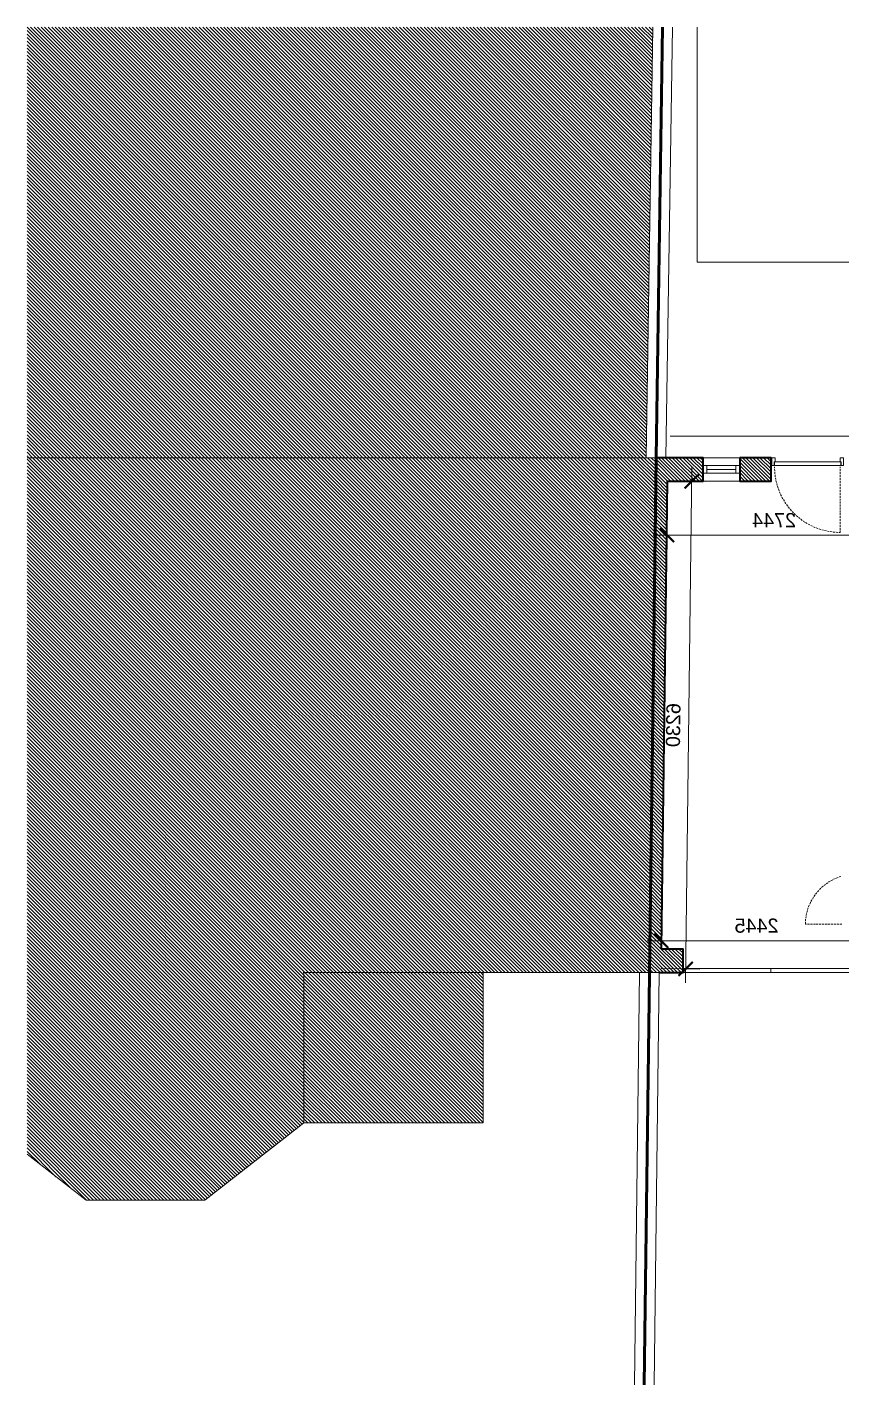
# Model space of a CAD drawing. Header units: millimetres. Extents: x -176873 to 104254, y -63587 to 101719.
# Drawn here: x -176873 to -166468, y 6589 to 23938 of the extents above; entities that cross this region are included whole.
import ezdxf

# ---------------------------------------------------------------- set-up
doc = ezdxf.new("R2010")
doc.units = ezdxf.units.MM
for name, color, linetype in [('PDF2_25205$165$Griffith$Avenue$Survey$a-Boundary$Outline', 1, 'Continuous'), ('PDF2_25205$165$Griffith$Avenue$Survey$a-Elevation$2', 7, 'Continuous'), ('PDF2_25205$165$Griffith$Avenue$Survey$a-Elevation$4', 7, 'Continuous'), ('PDF2_25205$165$Griffith$Avenue$Survey$a-Hatch', 7, 'Continuous'), ('PDF2_25205$165$Griffith$Avenue$Survey$a-Walls', 7, 'Continuous'), ('PDF2_25205$165$Griffith$Avenue$Survey$a-Windows', 7, 'Continuous'), ('PDF2_a-Dimension 10', 7, 'Continuous'), ('PDF2_a-Dimension 100', 7, 'Continuous'), ('PDF2_Text', 7, 'Continuous')]:
    doc.layers.add(name, color=color, linetype=linetype)
doc.layers.add('PDF2_25205$165$Griffith$Avenue$Survey$a-Doors', color=7, linetype='Continuous', true_color=0x989898)
doc.styles.add('PDF ArialMT', font='Arial.ttf')

msp = doc.modelspace()

# ---------------------------------------------------------------- hatches: boundary and pattern name
at = {"layer": 'PDF2_a-Dimension 10', "transparency": 33554559}
for points in [[(-168468.3, 18034.4), (-168487.4, 18053.5), (-168305.4, 18231.2), (-168286.3, 18212.2)], [(-168599.5, 17367.9), (-168618.5, 17348.8), (-168798.4, 17528.7), (-168779.4, 17547.7)], [(-168675.7, 12181.5), (-168694.7, 12162.4), (-168874.6, 12342.3), (-168855.5, 12361.3)], [(-168379.4, 12003.7), (-168362.5, 11982.6), (-168544.5, 11804.8), (-168563.5, 11826)]]:
    msp.add_hatch(color=256, dxfattribs=at).paths.add_polyline_path(points)

# ---------------------------------------------------------------- linework, layer by layer
at = {"layer": 'PDF2_25205$165$Griffith$Avenue$Survey$a-Boundary$Outline', "lineweight": 50}
msp.add_lwpolyline([(-168756.1, 23938.2), (-168840.7, 18436.5), (-168921.1, 12160.3), (-168993.1, 6588.8)], dxfattribs=at)
at = {"layer": 'PDF2_25205$165$Griffith$Avenue$Survey$a-Doors', "color": 7, "lineweight": 9}
for points in [[(-167361.6, 18436.5), (-167370.1, 18436.5)], [(-167370.1, 18337), (-167361.6, 18337)], [(-166331.1, 11908.5), (-168495.8, 11908.5)], [(-166331.1, 11857.7), (-168495.8, 11857.7)], [(-167374.3, 11857.7), (-167374.3, 11908.5)]]:
    msp.add_lwpolyline(points, dxfattribs=at)
for points in [[(-167361.6, 18337), (-167329.9, 18337), (-167329.9, 18383.6), (-167317.2, 18383.6), (-167317.2, 18436.5), (-167361.6, 18436.5)], [(-166445.4, 18337), (-166477.1, 18337), (-166477.1, 18383.6), (-166489.8, 18383.6), (-166489.8, 18436.5), (-166445.4, 18436.5)], [(-166479.2, 18337), (-167327.8, 18337), (-167327.8, 18381.5), (-166479.2, 18381.5)]]:
    msp.add_lwpolyline(points, close=True, dxfattribs=at)
at = {"layer": 'PDF2_25205$165$Griffith$Avenue$Survey$a-Doors', "lineweight": 9}
for points in [[(-167325.6, 18305.3), (-167327.8, 18318)], [(-167323.5, 18267.2), (-167325.6, 18292.6)], [(-167321.4, 18231.2), (-167323.5, 18237.6), (-167323.5, 18256.6)], [(-167317.2, 18193.1), (-167319.3, 18218.5)], [(-166489.8, 18318), (-166489.8, 18301.1)], [(-166489.8, 18288.4), (-166489.8, 18263)], [(-166489.8, 18250.3), (-166489.8, 18224.9)], [(-167310.8, 18157.2), (-167315.1, 18180.4)], [(-167302.4, 18119.1), (-167308.7, 18144.5)], [(-167293.9, 18083.1), (-167298.1, 18108.5)], [(-167281.2, 18049.2), (-167289.7, 18072.5)], [(-166489.8, 18212.2), (-166489.8, 18186.8)], [(-166489.8, 18174.1), (-166489.8, 18150.8)], [(-166489.8, 18138.1), (-166489.8, 18112.7)], [(-166489.8, 18100), (-166489.8, 18074.6)], [(-166489.8, 18061.9), (-166489.8, 18038.7)], [(-167268.5, 18013.3), (-167277, 18036.6)], [(-167253.7, 17979.4), (-167264.3, 17998.5), (-167264.3, 18000.6)], [(-167236.8, 17945.6), (-167249.5, 17966.7)], [(-167219.8, 17911.7), (-167228.3, 17924.4), (-167232.5, 17932.9)], [(-167200.8, 17880), (-167213.5, 17901.1)], [(-166489.8, 18026), (-166489.8, 18000.6)], [(-166489.8, 17987.9), (-166489.8, 17962.5)], [(-166489.8, 17949.8), (-166489.8, 17924.4)], [(-166489.8, 17911.7), (-166489.8, 17888.4)], [(-166489.8, 17875.7), (-166489.8, 17850.3)], [(-167181.8, 17848.2), (-167186, 17854.6), (-167194.5, 17869.4)], [(-167158.5, 17816.5), (-167173.3, 17837.6)], [(-167137.3, 17786.9), (-167152.1, 17808)], [(-167111.9, 17759.4), (-167128.9, 17778.4)], [(-167086.5, 17731.8), (-167103.5, 17750.9)], [(-167059, 17706.4), (-167078.1, 17723.4)], [(-167031.5, 17681.1), (-167050.6, 17698)], [(-166489.8, 17837.6), (-166489.8, 17812.3)], [(-166489.8, 17799.6), (-166489.8, 17776.3)], [(-166489.8, 17763.6), (-166489.8, 17738.2)], [(-166489.8, 17725.5), (-166489.8, 17700.1)], [(-167001.9, 17657.8), (-167020.9, 17672.6)], [(-166972.3, 17634.5), (-166991.3, 17649.3)], [(-166940.5, 17613.3), (-166955.3, 17621.8), (-166961.7, 17628.2)], [(-166908.8, 17594.3), (-166929.9, 17607)], [(-166877, 17577.4), (-166885.5, 17581.6), (-166898.2, 17588)], [(-166841.1, 17560.4), (-166864.4, 17571)], [(-166807.2, 17545.6), (-166811.5, 17545.6), (-166830.5, 17554.1)], [(-166773.4, 17532.9), (-166796.6, 17541.4)], [(-166737.4, 17520.2), (-166760.7, 17528.7)], [(-166489.8, 17687.4), (-166489.8, 17662)], [(-166489.8, 17649.3), (-166489.8, 17626)], [(-166489.8, 17613.3), (-166489.8, 17588)], [(-166489.8, 17575.3), (-166489.8, 17549.9)], [(-166489.8, 17537.2), (-166489.8, 17511.8)], [(-166701.4, 17509.7), (-166724.7, 17516)], [(-166665.4, 17501.2), (-166688.7, 17507.5)], [(-166627.4, 17494.8), (-166652.7, 17497)], [(-166591.4, 17488.5), (-166616.8, 17492.7)], [(-166553.3, 17484.3), (-166572.3, 17486.4), (-166578.7, 17486.4)], [(-166517.3, 17482.1), (-166540.6, 17484.3)], [(-166489.8, 17501.2), (-166489.8, 17482.1), (-166504.6, 17482.1)], [(-166637.9, 13013.1), (-166633.7, 13015.2), (-166616.8, 13023.7)], [(-166606.2, 13030), (-166582.9, 13042.7)], [(-166572.3, 13049), (-166570.2, 13051.2), (-166549.1, 13059.6)], [(-166538.5, 13063.9), (-166515.2, 13072.3)], [(-166502.5, 13078.7), (-166479.2, 13085)], [(-166824.1, 12829), (-166809.3, 12850.1)], [(-166803, 12860.7), (-166792.4, 12873.4), (-166786.1, 12879.8)], [(-166777.6, 12888.2), (-166760.7, 12907.3)], [(-166754.3, 12917.8), (-166745.9, 12926.3), (-166735.3, 12934.8)], [(-166726.8, 12943.2), (-166707.8, 12960.2)], [(-166699.3, 12968.6), (-166690.8, 12972.9), (-166678.1, 12983.4)], [(-166667.6, 12989.8), (-166648.5, 13004.6)], [(-166904.6, 12661.8), (-166896.1, 12685.1)], [(-166891.9, 12695.7), (-166883.4, 12718.9)], [(-166877, 12731.6), (-166868.6, 12750.7), (-166868.6, 12754.9)], [(-166862.2, 12765.5), (-166849.5, 12786.7)], [(-166843.2, 12797.2), (-166834.7, 12814.2), (-166830.5, 12818.4)], [(-166919.4, 12473.5), (-166932.1, 12473.5), (-166932.1, 12501)], [(-166929.9, 12513.7), (-166929.9, 12539.1)], [(-166927.8, 12551.8), (-166923.6, 12575.1)], [(-166921.5, 12587.7), (-166917.3, 12613.1)], [(-166915.1, 12623.7), (-166906.7, 12649.1)], [(-166881.3, 12473.5), (-166906.7, 12473.5)], [(-166843.2, 12473.5), (-166868.6, 12473.5)], [(-166805.1, 12473.5), (-166830.5, 12473.5)], [(-166769.1, 12473.5), (-166794.5, 12473.5)], [(-166731, 12473.5), (-166756.4, 12473.5)], [(-166693, 12473.5), (-166718.3, 12473.5)], [(-166657, 12473.5), (-166680.3, 12473.5)], [(-166618.9, 12473.5), (-166644.3, 12473.5)], [(-166580.8, 12473.5), (-166606.2, 12473.5)], [(-166542.7, 12473.5), (-166568.1, 12473.5)], [(-166506.7, 12473.5), (-166532.1, 12473.5)], [(-166468.7, 12473.5), (-166494, 12473.5)]]:
    msp.add_lwpolyline(points, dxfattribs=at)
at = {"layer": 'PDF2_25205$165$Griffith$Avenue$Survey$a-Elevation$2', "lineweight": 9}
for points in [[(-168665.1, 18436.5), (-176873.2, 18436.5)], [(-176873.2, 9536.4), (-176119.9, 8948.2), (-174886.3, 8948.2), (-174602.7, 8948.2), (-173576.4, 9750.1), (-173337.3, 9936.3), (-173337.3, 11857.7)], [(-168749.7, 11857.7), (-173345.8, 11857.7)], [(-173337.3, 9936.3), (-171047.8, 9936.3), (-171047.8, 11857.7)]]:
    msp.add_lwpolyline(points, dxfattribs=at)
at = {"layer": 'PDF2_25205$165$Griffith$Avenue$Survey$a-Elevation$4', "lineweight": 20}
for points in [[(-168880.9, 23938.2), (-168965.6, 18438.6)], [(-168631.2, 23938.2), (-168715.9, 18434.4)], [(-165503.7, 23938.2), (-165503.7, 20935.5), (-168316, 20935.5), (-168316, 23938.2)], [(-165503.7, 20935.5), (-168316, 20935.5)], [(-168660.9, 18709.5), (-159724.8, 18709.5)], [(-169050.2, 11857.7), (-169115.8, 6588.8)], [(-168800.5, 11857.7), (-168866.1, 6588.8)]]:
    msp.add_lwpolyline(points, dxfattribs=at)
at = {"layer": 'PDF2_25205$165$Griffith$Avenue$Survey$a-Hatch', "lineweight": 5}
for points in [[(-176873.2, 23938.2), (-171373.6, 18436.5), (-168872.5, 15935.3), (-168724.4, 15789.3)], [(-176873.2, 23893.8), (-171418.1, 18436.5), (-168872.5, 15890.9), (-168726.5, 15744.9)], [(-176873.2, 23849.3), (-171462.5, 18436.5), (-168874.6, 15846.4), (-168726.5, 15700.4)], [(-176873.2, 23804.9), (-171506.9, 18436.5), (-168874.6, 15802), (-168726.5, 15656)], [(-176830.9, 23938.2), (-171329.2, 18436.5), (-168872.5, 15979.8), (-168724.4, 15831.6)], [(-176784.4, 23938.2), (-171282.6, 18436.5), (-168872.5, 16024.2), (-168724.4, 15876.1)], [(-176739.9, 23938.2), (-171238.2, 18436.5), (-168870.4, 16068.6), (-168724.4, 15920.5)], [(-176695.5, 23938.2), (-171193.8, 18436.5), (-168870.4, 16113.1), (-168722.2, 15964.9)], [(-176651, 23938.2), (-171149.3, 18436.5), (-168870.4, 16157.5), (-168722.2, 16009.4)], [(-176606.6, 23938.2), (-171104.9, 18436.5), (-168870.4, 16201.9), (-168722.2, 16053.8)], [(-176560.1, 23938.2), (-171058.3, 18436.5), (-168868.2, 16246.4), (-168722.2, 16098.3)], [(-176515.6, 23938.2), (-171013.9, 18436.5), (-168868.2, 16290.8), (-168720.1, 16142.7)], [(-176471.2, 23938.2), (-170969.5, 18436.5), (-168868.2, 16335.3), (-168720.1, 16187.1)], [(-176426.7, 23938.2), (-170925, 18436.5), (-168868.2, 16379.7), (-168720.1, 16231.6)], [(-176382.3, 23938.2), (-170880.6, 18436.5), (-168866.1, 16424.1), (-168720.1, 16276)], [(-176335.8, 23938.2), (-170834, 18436.5), (-168866.1, 16468.6), (-168718, 16320.4)], [(-176291.3, 23938.2), (-170789.6, 18436.5), (-168866.1, 16513), (-168718, 16364.9)], [(-176246.9, 23938.2), (-170745.2, 18436.5), (-168864, 16555.3), (-168718, 16409.3)], [(-176202.4, 23938.2), (-170700.7, 18436.5), (-168864, 16599.8), (-168715.9, 16453.8)], [(-176155.9, 23938.2), (-170654.2, 18436.5), (-168864, 16644.2), (-168715.9, 16498.2)], [(-176111.5, 23938.2), (-170609.7, 18436.5), (-168864, 16688.6), (-168715.9, 16542.6)], [(-176067, 23938.2), (-170565.3, 18436.5), (-168861.9, 16733.1), (-168715.9, 16587.1)], [(-176022.6, 23938.2), (-170520.9, 18436.5), (-168861.9, 16777.5), (-168713.8, 16631.5)], [(-175978.1, 23938.2), (-170476.4, 18436.5), (-168861.9, 16821.9), (-168713.8, 16673.8)], [(-175931.6, 23938.2), (-170429.9, 18436.5), (-168861.9, 16866.4), (-168713.8, 16718.3)], [(-175887.2, 23938.2), (-170385.4, 18436.5), (-168859.8, 16910.8), (-168713.8, 16762.7)], [(-175842.7, 23938.2), (-170341, 18436.5), (-168859.8, 16955.3), (-168711.7, 16807.1)], [(-175798.3, 23938.2), (-170296.6, 18436.5), (-168859.8, 16999.7), (-168711.7, 16851.6)], [(-175753.8, 23938.2), (-170252.1, 18436.5), (-168857.7, 17044.1), (-168711.7, 16896)], [(-175707.3, 23938.2), (-170205.6, 18436.5), (-168857.7, 17088.6), (-168711.7, 16940.4)], [(-175662.9, 23938.2), (-170161.1, 18436.5), (-168857.7, 17133), (-168709.5, 16984.9)], [(-175618.4, 23938.2), (-170116.7, 18436.5), (-168857.7, 17177.4), (-168709.5, 17029.3)], [(-175574, 23938.2), (-170072.3, 18436.5), (-168855.5, 17221.9), (-168709.5, 17073.8)], [(-175527.4, 23938.2), (-170025.7, 18436.5), (-168855.5, 17266.3), (-168707.4, 17118.2)], [(-175483, 23938.2), (-169981.3, 18436.5), (-168855.5, 17310.8), (-168707.4, 17162.6)], [(-175438.5, 23938.2), (-169936.8, 18436.5), (-168855.5, 17355.2), (-168707.4, 17207.1)], [(-175394.1, 23938.2), (-169892.4, 18436.5), (-168853.4, 17397.5), (-168707.4, 17251.5)], [(-175349.7, 23938.2), (-169848, 18436.5), (-168853.4, 17441.9), (-168705.3, 17295.9)], [(-175303.1, 23938.2), (-169801.4, 18436.5), (-168853.4, 17486.4), (-168705.3, 17340.4)], [(-175258.7, 23938.2), (-169757, 18436.5), (-168853.4, 17530.8), (-168705.3, 17384.8)], [(-175214.2, 23938.2), (-169712.5, 18436.5), (-168851.3, 17575.3), (-168705.3, 17429.2)], [(-175169.8, 23938.2), (-169668.1, 18436.5), (-168851.3, 17619.7), (-168703.2, 17473.7)], [(-175125.4, 23938.2), (-169623.7, 18436.5), (-168851.3, 17664.1), (-168703.2, 17516)], [(-175078.8, 23938.2), (-169577.1, 18436.5), (-168849.2, 17708.6), (-168703.2, 17560.4)], [(-175034.4, 23938.2), (-169532.7, 18436.5), (-168849.2, 17753), (-168703.2, 17604.9)], [(-174989.9, 23938.2), (-169488.2, 18436.5), (-168849.2, 17797.4), (-168701.1, 17649.3)], [(-174945.5, 23938.2), (-169443.8, 18436.5), (-168849.2, 17841.9), (-168701.1, 17693.8)], [(-174901.1, 23938.2), (-169399.4, 18436.5), (-168847.1, 17886.3), (-168701.1, 17738.2)], [(-174854.5, 23938.2), (-169352.8, 18436.5), (-168847.1, 17930.8), (-168699, 17782.6)], [(-174810.1, 23938.2), (-169308.4, 18436.5), (-168847.1, 17975.2), (-168699, 17827.1)], [(-174765.6, 23938.2), (-169263.9, 18436.5), (-168847.1, 18019.6), (-168699, 17871.5)], [(-174721.2, 23938.2), (-169219.5, 18436.5), (-168845, 18064.1), (-168699, 17915.9)], [(-174674.7, 23938.2), (-169173, 18436.5), (-168845, 18108.5), (-168696.8, 17960.4)], [(-174630.2, 23938.2), (-169128.5, 18436.5), (-168845, 18152.9), (-168696.8, 18004.8)], [(-174585.8, 23938.2), (-169084.1, 18436.5), (-168842.9, 18195.3), (-168696.8, 18049.2)], [(-174541.3, 23938.2), (-169039.6, 18436.5), (-168842.9, 18239.7), (-168696.8, 18093.7)], [(-174496.9, 23938.2), (-168995.2, 18436.5), (-168842.9, 18284.1), (-168694.7, 18136)], [(-174450.4, 23938.2), (-168965.6, 18453.4)], [(-174405.9, 23938.2), (-168965.6, 18497.8)], [(-174361.5, 23938.2), (-168963.5, 18540.2)], [(-174317, 23938.2), (-168963.5, 18584.6)], [(-174272.6, 23938.2), (-168963.5, 18629)], [(-174226.1, 23938.2), (-168961.3, 18673.5)], [(-174181.6, 23938.2), (-168961.3, 18717.9)], [(-174137.2, 23938.2), (-168961.3, 18762.4)], [(-174092.7, 23938.2), (-168959.2, 18806.8)], [(-174048.3, 23938.2), (-168959.2, 18851.2)], [(-174001.8, 23938.2), (-168959.2, 18895.7)], [(-173957.3, 23938.2), (-168957.1, 18938)], [(-173912.9, 23938.2), (-168957.1, 18982.4)], [(-173868.4, 23938.2), (-168957.1, 19026.9)], [(-173821.9, 23938.2), (-168955, 19071.3)], [(-173777.5, 23938.2), (-168955, 19115.7)], [(-173733, 23938.2), (-168955, 19160.2)], [(-173688.6, 23938.2), (-168952.9, 19204.6)], [(-173644.1, 23938.2), (-168952.9, 19249)], [(-173597.6, 23938.2), (-168952.9, 19293.5)], [(-173553.2, 23938.2), (-168950.8, 19335.8)], [(-173508.7, 23938.2), (-168950.8, 19380.2)], [(-173464.3, 23938.2), (-168950.8, 19424.7)], [(-173419.8, 23938.2), (-168950.8, 19469.1)], [(-173373.3, 23938.2), (-168948.7, 19513.5)], [(-173328.9, 23938.2), (-168948.7, 19558)], [(-173284.4, 23938.2), (-168948.7, 19602.4)], [(-173240, 23938.2), (-168946.5, 19646.9)], [(-173193.4, 23938.2), (-168946.5, 19691.3)], [(-173149, 23938.2), (-168946.5, 19735.7)], [(-173104.6, 23938.2), (-168944.4, 19778.1)], [(-173060.1, 23938.2), (-168944.4, 19822.5)], [(-173015.7, 23938.2), (-168944.4, 19866.9)], [(-172969.1, 23938.2), (-168942.3, 19911.4)], [(-172924.7, 23938.2), (-168942.3, 19955.8)], [(-172880.3, 23938.2), (-168942.3, 20000.2)], [(-172835.8, 23938.2), (-168940.2, 20044.7)], [(-172791.4, 23938.2), (-168940.2, 20089.1)], [(-172744.8, 23938.2), (-168940.2, 20133.5)], [(-172700.4, 23938.2), (-168938.1, 20175.9)], [(-172656, 23938.2), (-168938.1, 20220.3)], [(-172611.5, 23938.2), (-168938.1, 20264.7)], [(-172567.1, 23938.2), (-168936, 20309.2)], [(-172520.5, 23938.2), (-168936, 20353.6)], [(-172476.1, 23938.2), (-168936, 20398.1)], [(-172431.7, 23938.2), (-168933.8, 20442.5)], [(-172387.2, 23938.2), (-168933.8, 20486.9)], [(-172340.7, 23938.2), (-168933.8, 20531.4)], [(-172296.2, 23938.2), (-168931.7, 20573.7)], [(-172251.8, 23938.2), (-168931.7, 20618.1)], [(-172207.4, 23938.2), (-168931.7, 20662.6)], [(-172162.9, 23938.2), (-168929.6, 20707)], [(-172116.4, 23938.2), (-168929.6, 20751.4)], [(-172071.9, 23938.2), (-168929.6, 20795.9)], [(-172027.5, 23938.2), (-168929.6, 20840.3)], [(-171983.1, 23938.2), (-168927.5, 20884.7)], [(-171938.6, 23938.2), (-168927.5, 20929.2)], [(-171892.1, 23938.2), (-168927.5, 20971.5)], [(-171847.6, 23938.2), (-168925.4, 21015.9)], [(-171803.2, 23938.2), (-168925.4, 21060.4)], [(-171758.8, 23938.2), (-168925.4, 21104.8)], [(-171712.2, 23938.2), (-168923.3, 21149.2)], [(-171667.8, 23938.2), (-168923.3, 21193.7)], [(-171623.3, 23938.2), (-168923.3, 21238.1)], [(-171578.9, 23938.2), (-168921.1, 21282.6)], [(-171534.5, 23938.2), (-168921.1, 21327)], [(-171487.9, 23938.2), (-168921.1, 21371.4)], [(-171443.5, 23938.2), (-168919, 21413.8)], [(-171399, 23938.2), (-168919, 21458.2)], [(-171354.6, 23938.2), (-168919, 21502.6)], [(-171310.2, 23938.2), (-168916.9, 21547.1)], [(-171263.6, 23938.2), (-168916.9, 21591.5)], [(-171219.2, 23938.2), (-168916.9, 21635.9)], [(-171174.7, 23938.2), (-168914.8, 21680.4)], [(-171130.3, 23938.2), (-168914.8, 21724.8)], [(-171085.9, 23938.2), (-168914.8, 21769.2)], [(-171039.3, 23938.2), (-168912.7, 21811.6)], [(-170994.9, 23938.2), (-168912.7, 21856)], [(-170950.4, 23938.2), (-168912.7, 21900.4)], [(-170906, 23938.2), (-168910.6, 21944.9)], [(-170859.4, 23938.2), (-168910.6, 21989.3)], [(-170815, 23938.2), (-168910.6, 22033.8)], [(-170770.6, 23938.2), (-168908.4, 22078.2)], [(-170726.1, 23938.2), (-168908.4, 22122.6)], [(-170681.7, 23938.2), (-168908.4, 22167.1)], [(-170635.1, 23938.2), (-168908.4, 22209.4)], [(-170590.7, 23938.2), (-168906.3, 22253.8)], [(-170546.3, 23938.2), (-168906.3, 22298.3)], [(-170501.8, 23938.2), (-168906.3, 22342.7)], [(-170457.4, 23938.2), (-168904.2, 22387.1)], [(-170410.8, 23938.2), (-168904.2, 22431.6)], [(-170366.4, 23938.2), (-168904.2, 22476)], [(-170322, 23938.2), (-168902.1, 22520.4)], [(-170277.5, 23938.2), (-168902.1, 22564.9)], [(-170233.1, 23938.2), (-168902.1, 22609.3)], [(-170186.5, 23938.2), (-168900, 22651.6)], [(-170142.1, 23938.2), (-168900, 22696.1)], [(-170097.7, 23938.2), (-168900, 22740.5)], [(-170053.2, 23938.2), (-168897.9, 22784.9)], [(-170006.7, 23938.2), (-168897.9, 22829.4)], [(-169962.2, 23938.2), (-168897.9, 22873.8)], [(-169917.8, 23938.2), (-168895.8, 22918.3)], [(-169873.4, 23938.2), (-168895.8, 22962.7)], [(-169828.9, 23938.2), (-168895.8, 23007.1)], [(-169782.4, 23938.2), (-168893.6, 23049.5)], [(-169737.9, 23938.2), (-168893.6, 23093.9)], [(-169693.5, 23938.2), (-168893.6, 23138.3)], [(-169649.1, 23938.2), (-168891.5, 23182.8)], [(-169604.6, 23938.2), (-168891.5, 23227.2)], [(-169558.1, 23938.2), (-168891.5, 23271.6)], [(-169513.6, 23938.2), (-168889.4, 23316.1)], [(-169469.2, 23938.2), (-168889.4, 23360.5)], [(-169424.8, 23938.2), (-168889.4, 23404.9)], [(-169378.2, 23938.2), (-168887.3, 23447.3)], [(-169333.8, 23938.2), (-168887.3, 23491.7)], [(-169289.3, 23938.2), (-168887.3, 23536.1)], [(-169244.9, 23938.2), (-168887.3, 23580.6)], [(-169200.5, 23938.2), (-168885.2, 23625)], [(-169153.9, 23938.2), (-168885.2, 23669.5)], [(-169109.5, 23938.2), (-168885.2, 23713.9)], [(-169065, 23938.2), (-168883.1, 23758.3)], [(-169020.6, 23938.2), (-168883.1, 23802.8)], [(-168976.2, 23938.2), (-168883.1, 23845.1)], [(-168929.6, 23938.2), (-168880.9, 23889.5)], [(-168885.2, 23938.2), (-168880.9, 23934)], [(-176873.2, 23758.3), (-171553.5, 18436.5), (-168874.6, 15757.6), (-168728.6, 15611.6)], [(-176873.2, 23713.9), (-171597.9, 18436.5), (-168876.7, 15715.3), (-168728.6, 15567.1)], [(-176873.2, 23669.5), (-171642.4, 18436.5), (-168876.7, 15670.8), (-168728.6, 15522.7)], [(-176873.2, 23625), (-171686.8, 18436.5), (-168876.7, 15626.4), (-168728.6, 15478.3)], [(-176873.2, 23578.5), (-171733.4, 18436.5), (-168876.7, 15581.9), (-168730.7, 15433.8)], [(-176873.2, 23534), (-171777.8, 18436.5), (-168878.8, 15537.5), (-168730.7, 15389.4)], [(-176873.2, 23489.6), (-171822.2, 18436.5), (-168878.8, 15493.1), (-168730.7, 15344.9)], [(-176873.2, 23445.2), (-171866.7, 18436.5), (-168878.8, 15448.6), (-168730.7, 15300.5)], [(-176873.2, 23400.7), (-171911.1, 18436.5), (-168878.8, 15404.2), (-168732.8, 15256.1)], [(-176873.2, 23354.2), (-171957.7, 18436.5), (-168880.9, 15359.8), (-168732.8, 15211.6)], [(-176873.2, 23309.7), (-172002.1, 18436.5), (-168880.9, 15315.3), (-168732.8, 15167.2)], [(-176873.2, 23265.3), (-172046.5, 18436.5), (-168880.9, 15270.9), (-168732.8, 15122.8)], [(-176873.2, 23220.9), (-172091, 18436.5), (-168883.1, 15226.4), (-168734.9, 15078.3)], [(-176873.2, 23174.3), (-172135.4, 18436.5), (-168883.1, 15182), (-168734.9, 15033.9)], [(-176873.2, 23129.9), (-172182, 18436.5), (-168883.1, 15137.6), (-168734.9, 14989.5)], [(-176873.2, 23085.4), (-172226.4, 18436.5), (-168883.1, 15093.1), (-168737, 14945)], [(-176873.2, 23041), (-172270.8, 18436.5), (-168885.2, 15048.7), (-168737, 14902.7)], [(-176873.2, 22996.6), (-172315.3, 18436.5), (-168885.2, 15004.3), (-168737, 14858.3)], [(-176873.2, 22950), (-172359.7, 18436.5), (-168885.2, 14959.8), (-168737, 14813.8)], [(-176873.2, 22905.6), (-172406.3, 18436.5), (-168885.2, 14917.5), (-168739.2, 14769.4)], [(-176873.2, 22861.1), (-172450.7, 18436.5), (-168887.3, 14873.1), (-168739.2, 14724.9)], [(-176873.2, 22816.7), (-172495.1, 18436.5), (-168887.3, 14828.6), (-168739.2, 14680.5)], [(-176873.2, 22772.3), (-172539.6, 18436.5), (-168887.3, 14784.2), (-168739.2, 14636.1)], [(-176873.2, 22725.7), (-172586.1, 18436.5), (-168887.3, 14739.8), (-168741.3, 14591.6)], [(-176873.2, 22681.3), (-172630.6, 18436.5), (-168889.4, 14695.3), (-168741.3, 14547.2)], [(-176873.2, 22636.8), (-172675, 18436.5), (-168889.4, 14650.9), (-168741.3, 14502.8)], [(-176873.2, 22592.4), (-172719.4, 18436.5), (-168889.4, 14606.4), (-168741.3, 14458.3)], [(-176873.2, 22545.8), (-172763.9, 18436.5), (-168891.5, 14562), (-168743.4, 14413.9)], [(-176873.2, 22501.4), (-172810.4, 18436.5), (-168891.5, 14517.6), (-168743.4, 14369.5)], [(-176873.2, 22457), (-172854.9, 18436.5), (-168891.5, 14473.1), (-168743.4, 14325)], [(-176873.2, 22412.5), (-172899.3, 18436.5), (-168891.5, 14428.7), (-168745.5, 14280.6)], [(-176873.2, 22368.1), (-172943.7, 18436.5), (-168893.6, 14384.3), (-168745.5, 14236.1)], [(-176873.2, 22321.5), (-172988.2, 18436.5), (-168893.6, 14339.8), (-168745.5, 14191.7)], [(-176873.2, 22277.1), (-173034.7, 18436.5), (-168893.6, 14295.4), (-168745.5, 14147.3)], [(-176873.2, 22232.7), (-173079.2, 18436.5), (-168893.6, 14251), (-168747.6, 14102.8)], [(-176873.2, 22188.2), (-173123.6, 18436.5), (-168895.8, 14206.5), (-168747.6, 14060.5)], [(-176873.2, 22143.8), (-173168, 18436.5), (-168895.8, 14162.1), (-168747.6, 14016.1)], [(-176873.2, 22097.2), (-173214.6, 18436.5), (-168895.8, 14117.6), (-168747.6, 13971.6)], [(-176873.2, 22052.8), (-173259, 18436.5), (-168897.9, 14075.3), (-168749.7, 13927.2)], [(-176873.2, 22008.4), (-173303.5, 18436.5), (-168897.9, 14030.9), (-168749.7, 13882.8)], [(-176873.2, 21963.9), (-173347.9, 18436.5), (-168897.9, 13986.4), (-168749.7, 13838.3)], [(-176873.2, 21917.4), (-173392.3, 18436.5), (-168897.9, 13942), (-168749.7, 13793.9)], [(-176873.2, 21872.9), (-173438.9, 18436.5), (-168900, 13897.6), (-168751.9, 13749.5)], [(-176873.2, 21828.5), (-173483.3, 18436.5), (-168900, 13853.1), (-168751.9, 13705)], [(-176873.2, 21784.1), (-173527.8, 18436.5), (-168900, 13808.7), (-168751.9, 13660.6)], [(-176873.2, 21739.6), (-173572.2, 18436.5), (-168900, 13764.3), (-168754, 13616.1)], [(-176873.2, 21693.1), (-173616.6, 18436.5), (-168902.1, 13719.8), (-168754, 13571.7)], [(-176873.2, 21648.6), (-173663.2, 18436.5), (-168902.1, 13675.4), (-168754, 13527.3)], [(-176873.2, 21604.2), (-173707.6, 18436.5), (-168902.1, 13631), (-168754, 13482.8)], [(-176873.2, 21559.8), (-173752.1, 18436.5), (-168902.1, 13586.5), (-168756.1, 13438.4)], [(-176873.2, 21515.3), (-173796.5, 18436.5), (-168904.2, 13542.1), (-168756.1, 13394)], [(-176873.2, 21468.8), (-173840.9, 18436.5), (-168904.2, 13497.6), (-168756.1, 13349.5)], [(-176873.2, 21424.3), (-173887.5, 18436.5), (-168904.2, 13453.2), (-168756.1, 13305.1)], [(-176873.2, 21379.9), (-173931.9, 18436.5), (-168906.3, 13408.8), (-168758.2, 13260.6)], [(-176873.2, 21335.5), (-173976.4, 18436.5), (-168906.3, 13364.3), (-168758.2, 13218.3)], [(-176873.2, 21288.9), (-174020.8, 18436.5), (-168906.3, 13319.9), (-168758.2, 13173.9)], [(-176873.2, 21244.5), (-174067.4, 18436.5), (-168906.3, 13277.6), (-168758.2, 13129.5)], [(-176873.2, 21200), (-174111.8, 18436.5), (-168908.4, 13233.1), (-168760.3, 13085)], [(-176873.2, 21155.6), (-174156.2, 18436.5), (-168908.4, 13188.7), (-168760.3, 13040.6)], [(-176873.2, 21111.2), (-174200.7, 18436.5), (-168908.4, 13144.3), (-168760.3, 12996.1)], [(-176873.2, 21064.6), (-174245.1, 18436.5), (-168908.4, 13099.8), (-168762.4, 12951.7)], [(-176873.2, 21020.2), (-174291.7, 18436.5), (-168910.6, 13055.4), (-168762.4, 12907.3)], [(-176873.2, 20975.7), (-174336.1, 18436.5), (-168910.6, 13011), (-168762.4, 12862.8)], [(-176873.2, 20931.3), (-174380.5, 18436.5), (-168910.6, 12966.5), (-168762.4, 12818.4)], [(-176873.2, 20886.9), (-174425, 18436.5), (-168912.7, 12922.1), (-168764.6, 12774)], [(-176873.2, 20840.3), (-174469.4, 18436.5), (-168912.7, 12877.6), (-168764.6, 12729.5)], [(-176873.2, 20795.9), (-174516, 18436.5), (-168912.7, 12833.2), (-168764.6, 12685.1)], [(-176873.2, 20751.4), (-174560.4, 18436.5), (-168912.7, 12788.8), (-168764.6, 12640.6)], [(-176873.2, 20707), (-174604.8, 18436.5), (-168914.8, 12744.3), (-168766.7, 12596.2)], [(-176873.2, 20660.4), (-174649.3, 18436.5), (-168914.8, 12699.9), (-168766.7, 12551.8)], [(-176873.2, 20616), (-174693.7, 18436.5), (-168914.8, 12655.5), (-168766.7, 12507.3)], [(-176873.2, 20571.6), (-174740.3, 18436.5), (-168914.8, 12611), (-168766.7, 12462.9)], [(-176873.2, 20527.1), (-174784.7, 18436.5), (-168916.9, 12566.6), (-168768.8, 12418.5)], [(-176873.2, 20482.7), (-174829.1, 18436.5), (-168916.9, 12522.1), (-168768.8, 12374)], [(-176873.2, 20436.1), (-174873.6, 18436.5), (-168916.9, 12479.8), (-168768.8, 12331.7)], [(-176873.2, 20391.7), (-174920.1, 18436.5), (-168919, 12435.4), (-168770.9, 12287.3)], [(-176873.2, 20347.3), (-174964.6, 18436.5), (-168919, 12391), (-168770.9, 12242.8)], [(-176873.2, 20302.8), (-175009, 18436.5), (-168919, 12346.5), (-168770.9, 12198.4)], [(-176873.2, 20258.4), (-175053.4, 18436.5), (-168919, 12302.1), (-168495.8, 11878.9)], [(-176873.2, 20211.8), (-175097.9, 18436.5), (-168921.1, 12257.6), (-168521.2, 11857.7)], [(-176873.2, 20167.4), (-175144.4, 18436.5), (-168921.1, 12213.2), (-168565.6, 11857.7)], [(-176873.2, 20123), (-175188.9, 18436.5), (-168921.1, 12168.8), (-168610.1, 11857.7)], [(-176873.2, 20078.5), (-175233.3, 18436.5), (-168921.1, 12124.3), (-168656.6, 11857.7)], [(-176873.2, 20032), (-175277.7, 18436.5), (-168923.3, 12079.9), (-168701.1, 11857.7)], [(-176873.2, 19987.5), (-175322.2, 18436.5), (-168923.3, 12035.5), (-168745.5, 11857.7)], [(-176873.2, 19943.1), (-175368.7, 18436.5), (-168923.3, 11991), (-168789.9, 11857.7)], [(-176873.2, 19898.7), (-175413.2, 18436.5), (-168923.3, 11946.6), (-168834.4, 11857.7)], [(-176873.2, 19854.2), (-175457.6, 18436.5), (-168925.4, 11902.1), (-168880.9, 11857.7)], [(-176873.2, 19807.7), (-175502, 18436.5), (-168925.4, 11857.7)], [(-176873.2, 19763.2), (-175548.6, 18436.5), (-168969.8, 11857.7)], [(-176873.2, 19718.8), (-175593, 18436.5), (-169014.2, 11857.7)], [(-176873.2, 19674.4), (-175637.5, 18436.5), (-169058.7, 11857.7)], [(-176873.2, 19629.9), (-175681.9, 18436.5), (-169105.2, 11857.7)], [(-176873.2, 19583.4), (-175726.3, 18436.5), (-169149.7, 11857.7)], [(-176873.2, 19538.9), (-175772.9, 18436.5), (-169194.1, 11857.7)], [(-176873.2, 19494.5), (-175817.3, 18436.5), (-169238.5, 11857.7)], [(-176873.2, 19450.1), (-175861.8, 18436.5), (-169285.1, 11857.7)], [(-176873.2, 19403.5), (-175906.2, 18436.5), (-169329.5, 11857.7)], [(-176873.2, 19359.1), (-175950.6, 18436.5), (-169374, 11857.7)], [(-176873.2, 19314.6), (-175997.2, 18436.5), (-169418.4, 11857.7)], [(-176873.2, 19270.2), (-176041.6, 18436.5), (-169462.9, 11857.7)], [(-176873.2, 19225.8), (-176086.1, 18436.5), (-169509.4, 11857.7)], [(-176873.2, 19179.2), (-176130.5, 18436.5), (-169553.8, 11857.7)], [(-176873.2, 19134.8), (-176174.9, 18436.5), (-169598.3, 11857.7)], [(-176873.2, 19090.3), (-176221.5, 18436.5), (-169642.7, 11857.7)], [(-176873.2, 19045.9), (-176265.9, 18436.5), (-169687.2, 11857.7)], [(-176873.2, 18999.4), (-176310.4, 18436.5), (-169733.7, 11857.7)], [(-176873.2, 18954.9), (-176354.8, 18436.5), (-169778.1, 11857.7)], [(-176873.2, 18910.5), (-176401.3, 18436.5), (-169822.6, 11857.7)], [(-176873.2, 18866), (-176445.8, 18436.5), (-169867, 11857.7)], [(-176873.2, 18821.6), (-176490.2, 18436.5), (-169913.6, 11857.7)], [(-176873.2, 18775.1), (-176534.7, 18436.5), (-169958, 11857.7)], [(-176873.2, 18730.6), (-176579.1, 18436.5), (-170002.4, 11857.7)], [(-176873.2, 18686.2), (-176625.6, 18436.5), (-170046.9, 11857.7)], [(-176873.2, 18641.7), (-176670.1, 18436.5), (-170091.3, 11857.7)], [(-176873.2, 18597.3), (-176714.5, 18436.5), (-170137.9, 11857.7)], [(-176873.2, 18550.8), (-176759, 18436.5), (-170182.3, 11857.7)], [(-176873.2, 18506.3), (-176803.4, 18436.5), (-170226.7, 11857.7)], [(-176873.2, 18461.9), (-176849.9, 18436.5), (-170271.2, 11857.7)], [(-176873.2, 18417.4), (-170315.6, 11857.7)], [(-168948.7, 18436.5), (-168842.9, 18328.6), (-168650.3, 18136)], [(-168904.2, 18436.5), (-168840.7, 18373), (-168603.7, 18136)], [(-168859.8, 18436.5), (-168840.7, 18417.4), (-168559.3, 18136)], [(-168815.3, 18436.5), (-168514.9, 18136)], [(-168770.9, 18436.5), (-168470.4, 18136)], [(-168724.4, 18436.5), (-168426, 18136)], [(-168679.9, 18436.5), (-168379.4, 18136)], [(-168635.5, 18436.5), (-168335, 18136)], [(-168591, 18436.5), (-168290.6, 18136)], [(-168544.5, 18436.5), (-168246.1, 18136)], [(-168500.1, 18436.5), (-168239.8, 18176.2)], [(-168455.6, 18436.5), (-168239.8, 18220.6)], [(-168411.2, 18436.5), (-168239.8, 18267.2)], [(-168366.7, 18436.5), (-168239.8, 18311.6)], [(-168320.2, 18436.5), (-168239.8, 18356.1)], [(-168275.8, 18436.5), (-168239.8, 18400.5)], [(-167770, 18425.9), (-167482.2, 18136)], [(-167738.3, 18436.5), (-167437.8, 18136)], [(-167691.7, 18436.5), (-167393.4, 18136)], [(-167647.3, 18436.5), (-167370.1, 18159.3)], [(-167602.9, 18436.5), (-167370.1, 18203.7)], [(-167558.4, 18436.5), (-167370.1, 18250.3)], [(-167514, 18436.5), (-167370.1, 18294.7)], [(-167467.4, 18436.5), (-167370.1, 18339.1)], [(-167423, 18436.5), (-167370.1, 18383.6)], [(-167378.5, 18436.5), (-167370.1, 18428)], [(-176873.2, 18370.9), (-170362.2, 11857.7)], [(-176873.2, 18326.4), (-170406.6, 11857.7)], [(-176873.2, 18282), (-170451, 11857.7)], [(-176873.2, 18237.6), (-170495.5, 11857.7)], [(-167770, 18379.4), (-167526.7, 18136)], [(-167770, 18334.9), (-167573.2, 18136)], [(-167770, 18290.5), (-167617.7, 18136)], [(-167770, 18246), (-167662.1, 18136)], [(-176873.2, 18193.1), (-170539.9, 11857.7)], [(-176873.2, 18146.6), (-170586.5, 11857.7)], [(-176873.2, 18102.1), (-170630.9, 11857.7)], [(-176873.2, 18057.7), (-170675.3, 11857.7)], [(-167770, 18199.5), (-167706.5, 18136)], [(-167770, 18155.1), (-167751, 18136)], [(-176873.2, 18013.3), (-170719.8, 11857.7)], [(-176873.2, 17968.8), (-170766.3, 11857.7)], [(-176873.2, 17922.3), (-170810.8, 11857.7)], [(-176873.2, 17877.8), (-170855.2, 11857.7)], [(-176873.2, 17833.4), (-170899.6, 11857.7)], [(-176873.2, 17789), (-170944.1, 11857.7)], [(-176873.2, 17742.4), (-170990.6, 11857.7)], [(-176873.2, 17698), (-171035.1, 11857.7)], [(-176873.2, 17653.5), (-171079.5, 11857.7), (-171047.8, 11826)], [(-176873.2, 17609.1), (-171123.9, 11857.7), (-171047.8, 11781.5)], [(-176873.2, 17564.7), (-171168.4, 11857.7), (-171047.8, 11737.1)], [(-176873.2, 17518.1), (-171214.9, 11857.7), (-171047.8, 11692.7)], [(-176873.2, 17473.7), (-171259.4, 11857.7), (-171047.8, 11648.2)], [(-176873.2, 17429.2), (-171303.8, 11857.7), (-171047.8, 11601.7)], [(-176873.2, 17384.8), (-171348.2, 11857.7), (-171047.8, 11557.2)], [(-176873.2, 17340.4), (-171394.8, 11857.7), (-171047.8, 11512.8)], [(-176873.2, 17293.8), (-171439.2, 11857.7), (-171047.8, 11468.4)], [(-176873.2, 17249.4), (-171483.7, 11857.7), (-171047.8, 11423.9)], [(-176873.2, 17204.9), (-171528.1, 11857.7), (-171047.8, 11377.4)], [(-176873.2, 17160.5), (-171572.5, 11857.7), (-171047.8, 11332.9)], [(-176873.2, 17114), (-171619.1, 11857.7), (-171047.8, 11288.5)], [(-176873.2, 17069.5), (-171663.5, 11857.7), (-171047.8, 11244.1)], [(-176873.2, 17025.1), (-171708, 11857.7), (-171047.8, 11197.5)], [(-176873.2, 16980.6), (-171752.4, 11857.7), (-171047.8, 11153.1)], [(-176873.2, 16936.2), (-171796.8, 11857.7), (-171047.8, 11108.6)], [(-176873.2, 16889.7), (-171843.4, 11857.7), (-171047.8, 11064.2)], [(-176873.2, 16845.2), (-171887.8, 11857.7), (-171047.8, 11019.8)], [(-176873.2, 16800.8), (-171932.3, 11857.7), (-171047.8, 10973.2)], [(-176873.2, 16756.3), (-171976.7, 11857.7), (-171047.8, 10928.8)], [(-176873.2, 16711.9), (-172021.1, 11857.7), (-171047.8, 10884.3)], [(-176873.2, 16665.4), (-172067.7, 11857.7), (-171047.8, 10839.9)], [(-176873.2, 16620.9), (-172112.1, 11857.7), (-171047.8, 10793.3)], [(-176873.2, 16576.5), (-172156.6, 11857.7), (-171047.8, 10748.9)], [(-176873.2, 16532), (-172201, 11857.7), (-171047.8, 10704.5)], [(-176873.2, 16485.5), (-172247.6, 11857.7), (-171047.8, 10660)], [(-176873.2, 16441.1), (-172292, 11857.7), (-171047.8, 10615.6)], [(-176873.2, 16396.6), (-172336.4, 11857.7), (-171047.8, 10569)], [(-176873.2, 16352.2), (-172380.9, 11857.7), (-171047.8, 10524.6)], [(-176873.2, 16307.7), (-172425.3, 11857.7), (-171047.8, 10480.2)], [(-176873.2, 16261.2), (-172471.9, 11857.7), (-171047.8, 10435.7)], [(-176873.2, 16216.8), (-172516.3, 11857.7), (-171047.8, 10391.3)], [(-176873.2, 16172.3), (-172560.7, 11857.7), (-171047.8, 10344.7)], [(-176873.2, 16127.9), (-172605.2, 11857.7), (-171047.8, 10300.3)], [(-176873.2, 16083.4), (-172649.6, 11857.7), (-171047.8, 10255.9)], [(-176873.2, 16036.9), (-172696.2, 11857.7), (-171047.8, 10211.4)], [(-176873.2, 15992.5), (-172740.6, 11857.7), (-171047.8, 10164.9)], [(-176873.2, 15948), (-172785, 11857.7), (-171047.8, 10120.4)], [(-176873.2, 15903.6), (-172829.5, 11857.7), (-171047.8, 10076)], [(-176873.2, 15857), (-172873.9, 11857.7), (-171047.8, 10031.6)], [(-176873.2, 15812.6), (-172920.5, 11857.7), (-171047.8, 9987.1)], [(-176873.2, 15768.2), (-172964.9, 11857.7), (-171047.8, 9940.6)], [(-176873.2, 15723.7), (-173009.3, 11857.7), (-171088, 9936.3)], [(-176873.2, 15679.3), (-173053.8, 11857.7), (-171132.4, 9936.3)], [(-176873.2, 15632.7), (-173100.3, 11857.7), (-171176.8, 9936.3)], [(-176873.2, 15588.3), (-173144.8, 11857.7), (-171223.4, 9936.3)], [(-176873.2, 15543.9), (-173189.2, 11857.7), (-171267.8, 9936.3)], [(-176873.2, 15499.4), (-173233.6, 11857.7), (-171312.3, 9936.3)], [(-176873.2, 15452.9), (-173278.1, 11857.7), (-171356.7, 9936.3)], [(-176873.2, 15408.4), (-173324.6, 11857.7), (-171401.1, 9936.3)], [(-176873.2, 15364), (-173337.3, 11826), (-171447.7, 9936.3)], [(-176873.2, 15319.6), (-173337.3, 11781.5), (-171492.1, 9936.3)], [(-176873.2, 15275.1), (-173337.3, 11737.1), (-171536.6, 9936.3)], [(-176873.2, 15228.6), (-173337.3, 11692.7), (-171581, 9936.3)], [(-176873.2, 15184.1), (-173337.3, 11648.2), (-171625.4, 9936.3)], [(-176873.2, 15139.7), (-173337.3, 11601.7), (-171672, 9936.3)], [(-176873.2, 15095.3), (-173337.3, 11557.2), (-171716.4, 9936.3)], [(-176873.2, 15050.8), (-173337.3, 11512.8), (-171760.9, 9936.3)], [(-176873.2, 15004.3), (-173337.3, 11468.4), (-171805.3, 9936.3)], [(-176873.2, 14959.8), (-173337.3, 11421.8), (-171851.9, 9936.3)], [(-176873.2, 14915.4), (-173337.3, 11377.4), (-171896.3, 9936.3)], [(-176873.2, 14871), (-173337.3, 11332.9), (-171940.7, 9936.3)], [(-176873.2, 14824.4), (-173337.3, 11288.5), (-171985.2, 9936.3)], [(-176873.2, 14780), (-173337.3, 11244.1), (-172029.6, 9936.3)], [(-176873.2, 14735.5), (-173337.3, 11197.5), (-172076.2, 9936.3)], [(-176873.2, 14691.1), (-173337.3, 11153.1), (-172120.6, 9936.3)], [(-176873.2, 14646.7), (-173337.3, 11108.6), (-172165, 9936.3)], [(-176873.2, 14600.1), (-173337.3, 11064.2), (-172209.5, 9936.3)], [(-176873.2, 14555.7), (-173337.3, 11019.8), (-172253.9, 9936.3)], [(-176873.2, 14511.2), (-173337.3, 10973.2), (-172300.5, 9936.3)], [(-176873.2, 14466.8), (-173337.3, 10928.8), (-172344.9, 9936.3)], [(-176873.2, 14422.4), (-173337.3, 10884.3), (-172389.3, 9936.3)], [(-176873.2, 14375.8), (-173337.3, 10839.9), (-172433.8, 9936.3)], [(-176873.2, 14331.4), (-173337.3, 10793.3), (-172478.2, 9936.3)], [(-176873.2, 14286.9), (-173337.3, 10748.9), (-172524.8, 9936.3)], [(-176873.2, 14242.5), (-173337.3, 10704.5), (-172569.2, 9936.3)], [(-176873.2, 14195.9), (-173337.3, 10660), (-172613.6, 9936.3)], [(-176873.2, 14151.5), (-173337.3, 10615.6), (-172658.1, 9936.3)], [(-176873.2, 14107.1), (-173337.3, 10569), (-172704.6, 9936.3)], [(-176873.2, 14062.6), (-173337.3, 10524.6), (-172749.1, 9936.3)], [(-176873.2, 14018.2), (-173337.3, 10480.2), (-172793.5, 9936.3)], [(-176873.2, 13971.6), (-173337.3, 10435.7), (-172837.9, 9936.3)], [(-176873.2, 13927.2), (-173337.3, 10391.3), (-172882.4, 9936.3)], [(-176873.2, 13882.8), (-173337.3, 10344.7), (-172928.9, 9936.3)], [(-176873.2, 13838.3), (-173337.3, 10300.3), (-172973.4, 9936.3)], [(-176873.2, 13793.9), (-173337.3, 10255.9), (-173017.8, 9936.3)], [(-176873.2, 13747.3), (-173337.3, 10211.4), (-173062.2, 9936.3)], [(-176873.2, 13702.9), (-173337.3, 10164.9), (-173106.7, 9936.3)], [(-176873.2, 13658.5), (-173337.3, 10120.4), (-173153.2, 9936.3)], [(-176873.2, 13614), (-173337.3, 10076), (-173197.7, 9936.3)], [(-176873.2, 13567.5), (-173337.3, 10031.6), (-173242.1, 9936.3)], [(-176873.2, 13523), (-173337.3, 9987.1), (-173286.5, 9936.3)], [(-176873.2, 13478.6), (-173337.3, 9940.6), (-173333.1, 9936.3)], [(-176873.2, 13434.2), (-173360.6, 9919.4)], [(-176873.2, 13389.7), (-173383.9, 9898.3)], [(-176873.2, 13343.2), (-173409.3, 9879.2)], [(-176873.2, 13298.7), (-173434.7, 9860.2)], [(-176873.2, 13254.3), (-173460.1, 9839)], [(-176873.2, 13209.9), (-173485.4, 9820)], [(-176873.2, 13165.4), (-173510.8, 9800.9)], [(-176873.2, 13118.9), (-173536.2, 9781.9)], [(-176873.2, 13074.4), (-173561.6, 9760.7)], [(-176873.2, 13030), (-173587, 9741.7)], [(-176873.2, 12985.6), (-173612.4, 9722.6)], [(-176873.2, 12939), (-173637.8, 9701.5)], [(-176873.2, 12894.6), (-173663.2, 9682.4)], [(-176873.2, 12850.1), (-173686.5, 9663.4)], [(-176873.2, 12805.7), (-173711.9, 9642.2)], [(-176873.2, 12761.3), (-173737.3, 9623.2)], [(-176873.2, 12714.7), (-173762.6, 9604.1)], [(-176873.2, 12670.3), (-173788, 9585.1)], [(-176873.2, 12625.8), (-173813.4, 9563.9)], [(-176873.2, 12581.4), (-173838.8, 9544.9)], [(-176873.2, 12537), (-173864.2, 9525.8)], [(-176873.2, 12490.4), (-173889.6, 9504.7)], [(-176873.2, 12446), (-173915, 9485.6)], [(-176873.2, 12401.5), (-173940.4, 9466.6)], [(-176873.2, 12357.1), (-173965.8, 9447.5)], [(-176873.2, 12310.5), (-173989.1, 9426.4)], [(-176873.2, 12266.1), (-174014.5, 9407.3)], [(-176873.2, 12221.7), (-174039.8, 9388.3)], [(-176873.2, 12177.2), (-174065.2, 9367.1)], [(-168730.7, 12158.2), (-168495.8, 11923.3)], [(-168686.3, 12158.2), (-168495.8, 11967.7)], [(-168641.8, 12158.2), (-168495.8, 12012.2)], [(-168597.4, 12158.2), (-168495.8, 12058.7)], [(-168550.8, 12158.2), (-168495.8, 12103.2)], [(-168506.4, 12158.2), (-168495.8, 12147.6)], [(-176873.2, 12132.8), (-174090.6, 9348.1)], [(-176873.2, 12086.2), (-174116, 9329)], [(-176873.2, 12041.8), (-174141.4, 9307.9)], [(-176873.2, 11997.4), (-174166.8, 9288.8)], [(-176873.2, 11952.9), (-174192.2, 9269.8)], [(-176873.2, 11908.5), (-174217.6, 9250.8)], [(-176873.2, 11861.9), (-174243, 9229.6)], [(-176873.2, 11817.5), (-174268.4, 9210.5)], [(-176873.2, 11773.1), (-174293.8, 9191.5)], [(-176873.2, 11728.6), (-174317, 9170.3)], [(-176873.2, 11682.1), (-174342.4, 9151.3)], [(-176873.2, 11637.6), (-174367.8, 9132.3)], [(-176873.2, 11593.2), (-174393.2, 9111.1)], [(-176873.2, 11548.8), (-174418.6, 9092)], [(-176873.2, 11504.3), (-174444, 9073)], [(-176873.2, 11457.8), (-174469.4, 9054)], [(-176873.2, 11413.3), (-174494.8, 9032.8)], [(-176873.2, 11368.9), (-174520.2, 9013.8)], [(-176873.2, 11324.5), (-174545.6, 8994.7)], [(-176873.2, 11277.9), (-174571, 8973.5)], [(-176873.2, 11233.5), (-174596.4, 8954.5)], [(-176873.2, 11189), (-174634.5, 8948.2)], [(-176873.2, 11144.6), (-174678.9, 8948.2)], [(-176873.2, 11100.2), (-174723.3, 8948.2)], [(-176873.2, 11053.6), (-174767.8, 8948.2)], [(-176873.2, 11009.2), (-174814.3, 8948.2)], [(-176873.2, 10964.7), (-174858.8, 8948.2)], [(-176873.2, 10920.3), (-174903.2, 8948.2)], [(-176873.2, 10875.9), (-174947.6, 8948.2)], [(-176873.2, 10829.3), (-174994.2, 8948.2)], [(-176873.2, 10784.9), (-175038.6, 8948.2)], [(-176873.2, 10740.4), (-175083.1, 8948.2)], [(-176873.2, 10696), (-175127.5, 8948.2)], [(-176873.2, 10649.5), (-175171.9, 8948.2)], [(-176873.2, 10605), (-175218.5, 8948.2)], [(-176873.2, 10560.6), (-175262.9, 8948.2)], [(-176873.2, 10516.1), (-175307.4, 8948.2)], [(-176873.2, 10471.7), (-175351.8, 8948.2)], [(-176873.2, 10425.2), (-175396.2, 8948.2)], [(-176873.2, 10380.7), (-175442.8, 8948.2)], [(-176873.2, 10336.3), (-175487.2, 8948.2)], [(-176873.2, 10291.8), (-175531.7, 8948.2)], [(-176873.2, 10247.4), (-175576.1, 8948.2)], [(-176873.2, 10200.9), (-175620.5, 8948.2)], [(-176873.2, 10156.4), (-175667.1, 8948.2)], [(-176873.2, 10112), (-175711.5, 8948.2)], [(-176873.2, 10067.5), (-175756, 8948.2)], [(-176873.2, 10021), (-175800.4, 8948.2)], [(-176873.2, 9976.6), (-175846.9, 8948.2)], [(-176873.2, 9932.1), (-175891.4, 8948.2)], [(-176873.2, 9887.7), (-175935.8, 8948.2)], [(-176873.2, 9843.2), (-175980.3, 8948.2)], [(-176873.2, 9796.7), (-176024.7, 8948.2)], [(-176873.2, 9752.3), (-176071.2, 8948.2)], [(-176873.2, 9707.8), (-176115.7, 8948.2)], [(-176873.2, 9663.4), (-176301.9, 9089.9)], [(-176873.2, 9618.9), (-176505, 9248.6)], [(-176873.2, 9572.4), (-176708.2, 9407.3)]]:
    msp.add_lwpolyline(points, dxfattribs=at)
at = {"layer": 'PDF2_25205$165$Griffith$Avenue$Survey$a-Walls', "lineweight": 35}
for points in [[(-168699, 18136), (-168239.8, 18136), (-168239.8, 18436.5), (-168845, 18436.5)], [(-168800.5, 11857.7), (-168597.4, 11857.7), (-168495.8, 11857.7), (-168495.8, 12158.2), (-168770.9, 12158.2), (-168694.7, 18136)]]:
    msp.add_lwpolyline(points, dxfattribs=at)
msp.add_lwpolyline([(-167770, 18436.5), (-167770, 18136), (-167370.1, 18136), (-167370.1, 18436.5)], close=True, dxfattribs=at)
at = {"layer": 'PDF2_25205$165$Griffith$Avenue$Survey$a-Windows', "lineweight": 9}
for points in [[(-168239.8, 18436.5), (-167770, 18436.5)], [(-168239.8, 18337), (-167770, 18337)], [(-168239.8, 18237.6), (-167770, 18237.6)], [(-168191.1, 18237.6), (-168191.1, 18337)], [(-168191.1, 18286.2), (-167820.8, 18286.2)], [(-167820.8, 18237.6), (-167820.8, 18337)], [(-168239.8, 18136), (-167770, 18136)]]:
    msp.add_lwpolyline(points, dxfattribs=at)
at = {"layer": 'PDF2_a-Dimension 100', "lineweight": 5}
for points in [[(-168383.7, 18313.8), (-168464.1, 11724.4)], [(-168699, 17268.4), (-168699, 18136), (-168205.9, 18131.8)], [(-165776.7, 17448.3), (-168878.8, 17448.3)], [(-168775.1, 12158.2), (-168775.1, 12441.7)], [(-166151.2, 12261.9), (-168955, 12261.9)], [(-168775.1, 11908.5), (-168282.1, 11902.1)]]:
    msp.add_lwpolyline(points, dxfattribs=at)

# ---------------------------------------------------------------- texts
at = {"layer": 'PDF2_Text', "extrusion": (0, 0, -1), "char_height": 181.02, "attachment_point": 4, "style": 'PDF ArialMT'}
for s, insert, text_direction in [('2744', (-167051.5, 17638.4), (-1, 0, 0)), ('6230', (-168616.3, 15300.5), (-0.015049, -0.999887, 0)), ('2445', (-167275.8, 12456), (-1, 0, 0))]:
    msp.add_mtext(s, dxfattribs=dict(at, insert=insert, text_direction=text_direction))

doc.saveas('drawing.dxf')
